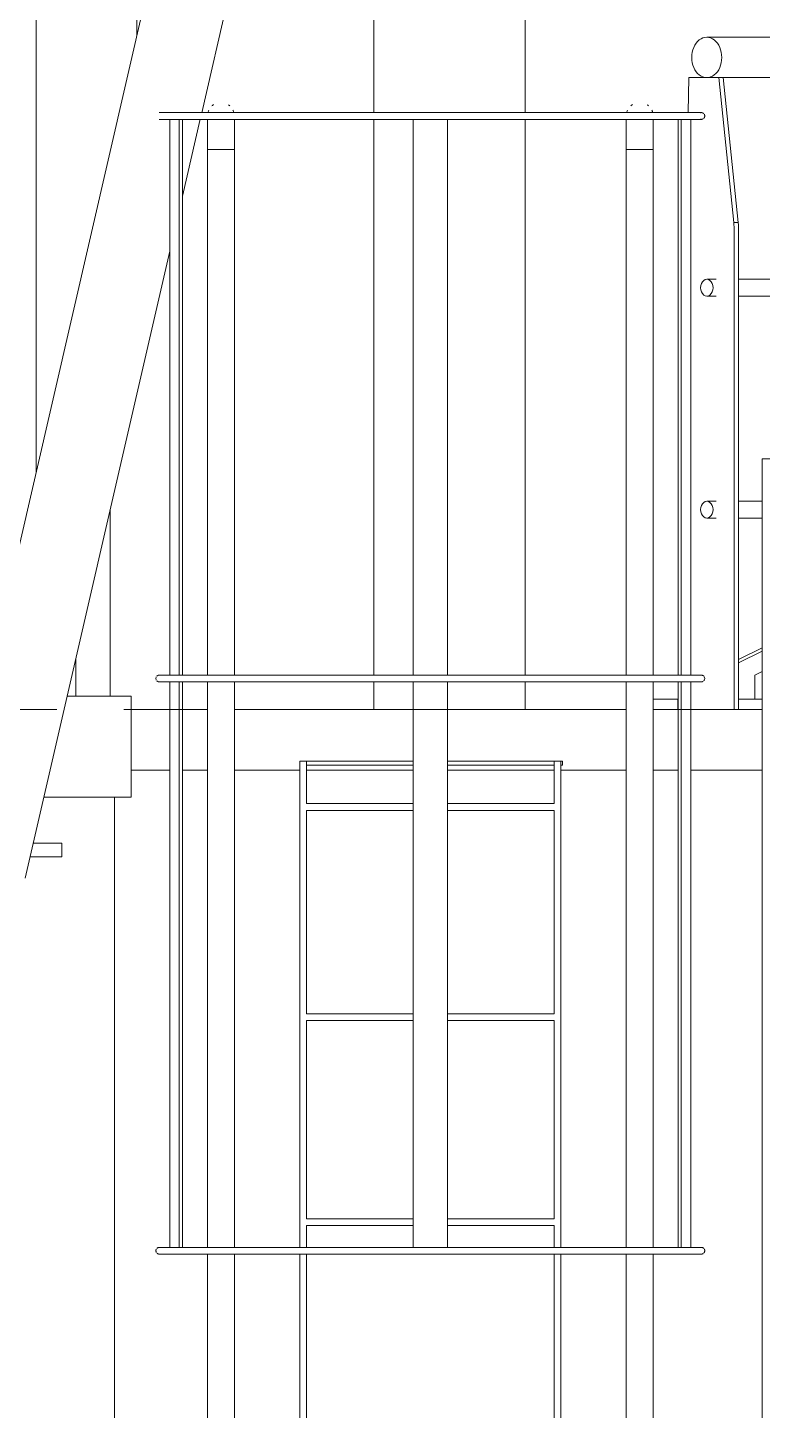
# Model space of a CAD drawing. Header units: metres. Extents: x -3 to 137, y -7 to 15.
# Drawn here: x 126.146 to 127.24, y 1.77 to 3.827 of the extents above; entities that cross this region are included whole.
import ezdxf

# ---------------------------------------------------------------- set-up
doc = ezdxf.new("R2010")
doc.units = ezdxf.units.M
doc.linetypes.add('Centre', pattern=[0.03175, 0.00635, -0.00475, 0.0159, -0.00475])
for name, color, linetype, lineweight in [('A-CLNG', 7, 'Continuous', 9), ('A-FLOR', 7, 'Continuous', 9), ('A-FLOR-HRAL', 7, 'Continuous', 9), ('A-FLOR-LEVL', 7, 'Continuous', 9), ('A-GENM', 7, 'Continuous', 9), ('A-WALL-PATT', 7, 'Continuous', 9), ('I-WALL', 7, 'Continuous', 9), ('M-EQPM', 7, 'Continuous', 9), ('P-PIPE', 7, 'Continuous', 9), ('S-COLS', 7, 'Continuous', 9)]:
    doc.layers.add(name, color=color, linetype=linetype, lineweight=lineweight)

# ---------------------------------------------------------------- blocks, each defined once
blk = doc.blocks.new('M_Corniza Generica - Blanco-2485529-Elevation 6 - a')
at = {"layer": 'A-GENM', "color": 8, "true_color": 0x808080}
for p, q in [((0.7103, 2.6028), (2.3386, 9.6554)), ((2.4615, 9.6552), (1.0867, 3.7001)), ((1.0845, 3.6905), (1.058, 3.576)), ((1.0392, 3.4945), (0.8239, 2.5618))]:
    blk.add_line(p, q, dxfattribs=at)
blk = doc.blocks.new('CHS-Circular Hollow Section-Column - 225 mm-2571516-Elevation 6 - a')
at = {"layer": 'S-COLS'}
for p, q in [((1.568, 3.7004), (1.568, 5.7103)), ((1.343, 4.8105), (1.343, 3.7004)), ((1.343, 3.6904), (1.343, 2.8637)), ((1.568, 2.8638), (1.568, 3.6904)), ((1.343, 2.8538), (1.343, 2.8125)), ((1.568, 2.8125), (1.568, 2.8538))]:
    blk.add_line(p, q, dxfattribs=at)
blk = doc.blocks.new('Generic Models 2 - Generic Models 1-2589999-Elevation 6 - a')
at = {"layer": 'A-GENM', "color": 8, "true_color": 0x808080}
for p, q in [((0.9817, 2.8125), (1.0392, 2.8125)), ((1.058, 2.8125), (1.0954, 2.8125)), ((1.1352, 2.8125), (1.4014, 2.8125)), ((1.4522, 2.8125), (1.7187, 2.8125)), ((1.7583, 2.8125), (1.7956, 2.8125)), ((1.8144, 2.8125), (1.9206, 2.8125)), ((1.0392, 2.7225), (0.9817, 2.7225)), ((1.0954, 2.7225), (1.058, 2.7225)), ((1.2329, 2.7225), (1.1352, 2.7225)), ((1.4014, 2.7225), (1.2426, 2.7225)), ((1.6111, 2.7225), (1.4522, 2.7225)), ((1.7187, 2.7225), (1.6208, 2.7225)), ((1.7956, 2.7225), (1.7582, 2.7225)), ((1.9206, 2.7225), (1.8144, 2.7225))]:
    blk.add_line(p, q, dxfattribs=at)
blk = doc.blocks.new('Railing - 50 x 12mm-V184-Elevation 6 - a')
at = {"layer": 'A-FLOR-HRAL'}
for p, q in [((2.4261, 3.7525), (2.4221, 3.4523)), ((2.4707, 3.7525), (2.4535, 3.7525)), ((2.4931, 3.5368), (2.4707, 3.7525)), ((2.4707, 3.7525), (2.4774, 3.7525)), ((2.4774, 3.7525), (2.4998, 3.5368)), ((2.4998, 3.5368), (2.4931, 3.5368)), ((2.4936, 3.264), (2.4936, 3.5246)), ((2.5003, 3.5246), (2.5003, 3.264)), ((2.4218, 3.4275), (2.4196, 3.264)), ((2.4186, 3.191), (2.4177, 3.1223)), ((2.4936, 2.8125), (2.4936, 3.191)), ((2.5003, 3.191), (2.5003, 2.8125)), ((2.4174, 3.0975), (2.4136, 2.8125))]:
    blk.add_line(p, q, dxfattribs=at)
for centre in [(2.4193, 3.5246), (2.426, 3.5246)]:
    blk.add_ellipse(centre, major_axis=(0, 0.1), ratio=0.743145, start_param=4.712389, end_param=4.834562, dxfattribs=at)
blk = doc.blocks.new('Railing - 50 x 12mm-V185-Elevation 6 - a')
at = {"layer": 'A-FLOR-HRAL'}
for p, q in [((1.8115, 3.7525), (1.8108, 3.7004)), ((1.8383, 3.7525), (1.8115, 3.7525)), ((1.8561, 3.7525), (1.8389, 3.7525)), ((1.8785, 3.5368), (1.8561, 3.7525)), ((1.8561, 3.7525), (1.8628, 3.7525)), ((1.8628, 3.7525), (1.8851, 3.5368)), ((1.8851, 3.5368), (1.8785, 3.5368)), ((1.879, 2.8125), (1.879, 3.5246)), ((1.8857, 3.5246), (1.8857, 2.8125))]:
    blk.add_line(p, q, dxfattribs=at)
for centre in [(1.8047, 3.5246), (1.8114, 3.5246)]:
    blk.add_ellipse(centre, major_axis=(0, 0.1), ratio=0.743145, start_param=4.712389, end_param=4.834562, dxfattribs=at)
blk = doc.blocks.new('Railing - 50 x 12mm-V186-Elevation 6 - a')
at = {"layer": 'A-FLOR-HRAL'}
for p, q in [((3.0869, 3.7525), (3.0829, 3.4525)), ((3.1315, 3.7525), (3.1143, 3.7525)), ((3.1538, 3.5368), (3.1315, 3.7525)), ((3.1315, 3.7525), (3.1382, 3.7525)), ((3.1382, 3.7525), (3.1605, 3.5368)), ((3.1605, 3.5368), (3.1538, 3.5368)), ((3.1544, 2.8125), (3.1544, 3.5246)), ((3.1611, 3.5246), (3.1611, 2.8125)), ((3.0826, 3.4275), (3.0785, 3.1225)), ((3.0781, 3.0975), (3.0743, 2.8125))]:
    blk.add_line(p, q, dxfattribs=at)
for centre in [(3.0801, 3.5246), (3.0868, 3.5246)]:
    blk.add_ellipse(centre, major_axis=(0, 0.1), ratio=0.743145, start_param=4.712389, end_param=4.834562, dxfattribs=at)
blk = doc.blocks.new('Railing - Railing-2595509-Elevation 6 - a')
at = {"layer": 'A-FLOR-HRAL'}
for p, q in [((3.1304, 3.8125), (1.8383, 3.8125)), ((1.8383, 3.7525), (3.1304, 3.7525)), ((1.8521, 3.4525), (1.8383, 3.4525)), ((2.4667, 3.4525), (1.8857, 3.4525)), ((3.1275, 3.4525), (2.5003, 3.4525)), ((1.8383, 3.4275), (1.8521, 3.4275)), ((1.8857, 3.4275), (2.4667, 3.4275)), ((2.5003, 3.4275), (3.1275, 3.4275)), ((1.8521, 3.1225), (1.8383, 3.1225)), ((1.9206, 3.1225), (1.8857, 3.1225)), ((2.1021, 3.1225), (1.9936, 3.1225)), ((2.4667, 3.1225), (2.1751, 3.1225)), ((3.1275, 3.1225), (2.5003, 3.1225)), ((1.8383, 3.0975), (1.8521, 3.0975)), ((1.8857, 3.0975), (1.9206, 3.0975)), ((1.9936, 3.0975), (2.1021, 3.0975)), ((2.1751, 3.0975), (2.4667, 3.0975)), ((2.5003, 3.0975), (3.1275, 3.0975))]:
    blk.add_line(p, q, dxfattribs=at)
for centre, major_axis, start_param, end_param in [((1.8383, 3.7825), (0, 0.03), 4.712389, 7.853982), ((3.1304, 3.7825), (0, 0.03), 4.712389, 6.283185), ((1.8383, 3.7825), (0, 0.03), 1.570796, 4.712389), ((3.1304, 3.7825), (0, 0.03), 3.141593, 4.712389), ((1.8383, 3.44), (0, 0.0125), 4.712389, 7.853982), ((1.8383, 3.44), (0, 0.0125), 1.570796, 4.712389), ((1.8383, 3.11), (0, 0.0125), 4.712389, 7.853982), ((1.8383, 3.11), (0, 0.0125), 1.570796, 4.712389)]:
    blk.add_ellipse(centre, major_axis=major_axis, ratio=0.743145, start_param=start_param, end_param=end_param, dxfattribs=at)
for name in ['Railing - 50 x 12mm-V185-Elevation 6 - a', 'Railing - 50 x 12mm-V184-Elevation 6 - a', 'Railing - 50 x 12mm-V186-Elevation 6 - a']:
    blk.add_blockref(name, (0, 0))
blk = doc.blocks.new('Railing - 2_-2595590-Elevation 6 - a')
at = {"layer": 'A-FLOR-HRAL'}
for p, q in [((0.9502, 2.8325), (0.9502, 3.1087)), ((0.8994, 2.8887), (0.8994, 2.8325))]:
    blk.add_line(p, q, dxfattribs=at)
blk = doc.blocks.new('Railing - Railing-2595551-Elevation 6 - a')
blk.add_blockref('Railing - 2_-2595590-Elevation 6 - a', (0, 0))
blk = doc.blocks.new('M_Escalera Marinera Exterior - M_Escalera Marinera Exterior-2699892-Elevation 6 - a')
at = {"layer": 'A-GENM', "color": 8, "true_color": 0x808080}
for p, q in [((1.0392, 2.8638), (1.0392, 3.6905)), ((1.0532, 2.8637), (1.0532, 3.6905)), ((1.058, 3.6906), (1.058, 2.8636)), ((1.0845, 3.6904), (1.0952, 3.6904)), ((1.0952, 3.7004), (1.0868, 3.7004)), ((1.0952, 3.6904), (1.0952, 3.6906)), ((1.4014, 3.6904), (1.4014, 2.8638)), ((1.4522, 3.6904), (1.4522, 2.8638)), ((1.8057, 3.7004), (1.7585, 3.7004)), ((1.7585, 3.7004), (1.7585, 3.7003)), ((1.7585, 3.6904), (1.7956, 3.6904)), ((1.7956, 2.8636), (1.7956, 3.6905)), ((1.8004, 3.6905), (1.8004, 2.8637)), ((1.8144, 3.6905), (1.8144, 2.8638)), ((1.8232, 3.6904), (1.8302, 3.6904)), ((1.8302, 3.7004), (1.827, 3.7004)), ((1.0952, 3.6454), (1.0952, 2.8636)), ((1.1352, 3.6454), (1.0952, 3.6454)), ((1.0952, 3.6454), (1.1152, 3.6454)), ((1.1152, 3.6454), (1.1352, 3.6454)), ((1.1352, 2.8634), (1.1352, 3.6454)), ((1.7185, 3.6454), (1.7185, 2.8637)), ((1.7585, 3.6454), (1.7185, 3.6454)), ((1.7185, 3.6454), (1.7385, 3.6454)), ((1.7385, 3.6454), (1.7585, 3.6454)), ((1.7585, 2.8635), (1.7585, 3.6454)), ((1.0267, 2.8638), (1.0235, 2.8638)), ((1.0952, 2.8638), (1.058, 2.8638)), ((1.7956, 2.8638), (1.7585, 2.8638)), ((1.7585, 2.8638), (1.7585, 2.8636)), ((1.8302, 2.8638), (1.827, 2.8638)), ((1.0235, 2.8538), (1.0267, 2.8538)), ((1.0392, 2.0127), (1.0392, 2.8538)), ((1.0532, 2.0127), (1.0532, 2.8539)), ((1.058, 2.854), (1.058, 2.0126)), ((1.058, 2.8538), (1.0952, 2.8538)), ((1.0952, 2.8541), (1.0952, 2.0126)), ((1.0952, 2.8538), (1.0952, 2.8539)), ((1.1352, 2.0124), (1.1352, 2.8538)), ((1.4014, 2.8538), (1.4014, 2.0127)), ((1.4522, 2.8538), (1.4522, 2.0127)), ((1.7185, 2.854), (1.7185, 2.0127)), ((1.7585, 2.0124), (1.7585, 2.8539)), ((1.7585, 2.8538), (1.7956, 2.8538)), ((1.7956, 2.0126), (1.7956, 2.8538)), ((1.8004, 2.8538), (1.8004, 2.0127)), ((1.8144, 2.8538), (1.8144, 2.0127)), ((1.8232, 2.8538), (1.8302, 2.8538)), ((1.2426, 2.7361), (1.2326, 2.7361)), ((1.2326, 2.7361), (1.2326, 2.0126)), ((1.2426, 2.6727), (1.2426, 2.7361)), ((1.2426, 2.7361), (1.4014, 2.7361)), ((1.4522, 2.7361), (1.6111, 2.7361)), ((1.6211, 2.7361), (1.6111, 2.7361)), ((1.6111, 2.7361), (1.6111, 2.6727)), ((1.6211, 2.0125), (1.6211, 2.7361)), ((1.6211, 2.7361), (1.6236, 2.7361)), ((1.6236, 2.7361), (1.6236, 2.7298)), ((1.4014, 2.7298), (1.2426, 2.7298)), ((1.6111, 2.7298), (1.4522, 2.7298)), ((1.6236, 2.7298), (1.6209, 2.7298)), ((1.4014, 2.6727), (1.2426, 2.6727)), ((1.2426, 2.3601), (1.2426, 2.6627)), ((1.2426, 2.6627), (1.4014, 2.6627)), ((1.6111, 2.6727), (1.4522, 2.6727)), ((1.4522, 2.6627), (1.6111, 2.6627)), ((1.6111, 2.6627), (1.6111, 2.3601)), ((1.4014, 2.3601), (1.2426, 2.3601)), ((1.2426, 2.0553), (1.2426, 2.3501)), ((1.2426, 2.3501), (1.4014, 2.3501)), ((1.6111, 2.3601), (1.4522, 2.3601)), ((1.4522, 2.3501), (1.6111, 2.3501)), ((1.6111, 2.3501), (1.6111, 2.0553)), ((1.4014, 2.0553), (1.2426, 2.0553)), ((1.2426, 2.0126), (1.2426, 2.0453)), ((1.2426, 2.0453), (1.4014, 2.0453)), ((1.6111, 2.0553), (1.4522, 2.0553)), ((1.4522, 2.0453), (1.6111, 2.0453)), ((1.6111, 2.0453), (1.6111, 2.0127)), ((1.0267, 2.0127), (1.0235, 2.0127)), ((1.0235, 2.0027), (1.0267, 2.0027)), ((1.0479, 2.0027), (1.0952, 2.0027)), ((1.0952, 2.0127), (1.058, 2.0127)), ((1.0952, 2.0031), (1.0952, 0.9118)), ((1.0952, 2.0027), (1.0952, 2.0029)), ((1.1352, 0.9118), (1.1352, 2.0028)), ((1.2326, 2.003), (1.2326, 0.6094)), ((1.2426, 1.7505), (1.2426, 2.0028)), ((1.6111, 2.0028), (1.6111, 1.7505)), ((1.6211, 0.6094), (1.6211, 2.003)), ((1.7185, 2.0029), (1.7185, 0.9118)), ((1.7956, 2.0127), (1.7585, 2.0127)), ((1.7585, 2.0127), (1.7585, 2.0126)), ((1.7585, 0.9118), (1.7585, 2.0029)), ((1.7585, 2.0027), (1.8145, 2.0027)), ((1.8232, 2.0027), (1.8302, 2.0027)), ((1.8302, 2.0127), (1.827, 2.0127))]:
    blk.add_line(p, q, dxfattribs=at)
at = {"layer": 'A-GENM', "color": 8, "true_color": 0x808080, "flags": 128}
for points in [[(1.0958, 3.7002), (1.096, 3.701), (1.0962, 3.7017), (1.0965, 3.7025), (1.0968, 3.7032), (1.0971, 3.704)], [(1.1019, 3.7103), (1.1025, 3.7109), (1.1031, 3.7114), (1.1037, 3.7118), (1.1044, 3.7123)], [(1.1265, 3.7119), (1.1272, 3.7115), (1.1278, 3.711), (1.1284, 3.7105)], [(1.1332, 3.7042), (1.1335, 3.7034), (1.1339, 3.7027), (1.1341, 3.7019), (1.1344, 3.7012), (1.1346, 3.7004)], [(1.719, 3.7002), (1.7192, 3.701), (1.7195, 3.7017), (1.7197, 3.7025), (1.72, 3.7032), (1.7204, 3.704)], [(1.7251, 3.7103), (1.7257, 3.7109), (1.7263, 3.7114), (1.727, 3.7118), (1.7277, 3.7123)], [(1.7498, 3.7119), (1.7504, 3.7115), (1.751, 3.711), (1.7516, 3.7105)], [(1.7565, 3.7042), (1.7568, 3.7034), (1.7571, 3.7027), (1.7574, 3.7019), (1.7576, 3.7012), (1.7578, 3.7004)], [(1.8302, 3.7004), (1.8299, 3.7004), (1.8289, 3.7004), (1.8273, 3.7004), (1.825, 3.7004), (1.8222, 3.7004), (1.8186, 3.7004), (1.8145, 3.7004), (1.8097, 3.7004), (1.8043, 3.7004), (1.7984, 3.7004), (1.7918, 3.7004), (1.7846, 3.7004), (1.7769, 3.7004), (1.7686, 3.7004), (1.7597, 3.7004), (1.7504, 3.7004), (1.7405, 3.7004), (1.7301, 3.7004), (1.7192, 3.7004), (1.7079, 3.7004), (1.6961, 3.7004), (1.6838, 3.7004), (1.6712, 3.7004), (1.6582, 3.7004), (1.6448, 3.7004), (1.631, 3.7004), (1.617, 3.7004), (1.6026, 3.7004), (1.5879, 3.7004), (1.573, 3.7004), (1.5578, 3.7004), (1.5425, 3.7004), (1.5269, 3.7004), (1.5112, 3.7004), (1.4954, 3.7004), (1.4794, 3.7004), (1.4634, 3.7004), (1.4473, 3.7004), (1.4312, 3.7004), (1.4151, 3.7004), (1.3989, 3.7004), (1.3829, 3.7004), (1.3669, 3.7004), (1.351, 3.7004), (1.3352, 3.7004), (1.3196, 3.7004), (1.3041, 3.7004), (1.2888, 3.7004), (1.2738, 3.7004), (1.259, 3.7004), (1.2444, 3.7004), (1.2302, 3.7004), (1.2163, 3.7004), (1.2027, 3.7004), (1.1895, 3.7004), (1.1766, 3.7004), (1.1642, 3.7004), (1.1521, 3.7004), (1.1405, 3.7004), (1.1294, 3.7004), (1.1187, 3.7004), (1.1086, 3.7004), (1.0989, 3.7004), (1.0898, 3.7004), (1.0812, 3.7004), (1.0732, 3.7004), (1.0657, 3.7004), (1.0588, 3.7004), (1.0525, 3.7004), (1.0468, 3.7004), (1.0417, 3.7004), (1.0372, 3.7004), (1.0333, 3.7004), (1.0301, 3.7004), (1.0275, 3.7004), (1.0256, 3.7004), (1.0242, 3.7004), (1.0236, 3.7004), (1.0235, 3.7004)], [(1.0235, 3.6904), (1.0238, 3.6904), (1.0248, 3.6904), (1.0264, 3.6904), (1.0286, 3.6904), (1.0315, 3.6904), (1.035, 3.6904), (1.0392, 3.6904), (1.0439, 3.6904), (1.0493, 3.6904), (1.0553, 3.6904), (1.0619, 3.6904), (1.0691, 3.6904), (1.0768, 3.6904), (1.0851, 3.6904), (1.0939, 3.6904), (1.1033, 3.6904), (1.1132, 3.6904), (1.1236, 3.6904), (1.1345, 3.6904), (1.1458, 3.6904), (1.1576, 3.6904), (1.1698, 3.6904), (1.1825, 3.6904), (1.1955, 3.6904), (1.2089, 3.6904), (1.2226, 3.6904), (1.2367, 3.6904), (1.2511, 3.6904), (1.2658, 3.6904), (1.2807, 3.6904), (1.2958, 3.6904), (1.3112, 3.6904), (1.3267, 3.6904), (1.3424, 3.6904), (1.3583, 3.6904), (1.3742, 3.6904), (1.3903, 3.6904), (1.4064, 3.6904), (1.4225, 3.6904), (1.4386, 3.6904), (1.4547, 3.6904), (1.4708, 3.6904), (1.4868, 3.6904), (1.5027, 3.6904), (1.5185, 3.6904), (1.5341, 3.6904), (1.5496, 3.6904), (1.5648, 3.6904), (1.5799, 3.6904), (1.5947, 3.6904), (1.6092, 3.6904), (1.6235, 3.6904), (1.6374, 3.6904), (1.651, 3.6904), (1.6642, 3.6904), (1.6771, 3.6904), (1.6895, 3.6904), (1.7015, 3.6904), (1.7131, 3.6904), (1.7243, 3.6904), (1.7349, 3.6904), (1.7451, 3.6904), (1.7548, 3.6904), (1.7639, 3.6904), (1.7725, 3.6904), (1.7805, 3.6904), (1.788, 3.6904), (1.7949, 3.6904), (1.8012, 3.6904), (1.8069, 3.6904), (1.812, 3.6904), (1.8165, 3.6904), (1.8203, 3.6904), (1.8236, 3.6904), (1.8262, 3.6904), (1.8281, 3.6904), (1.8294, 3.6904), (1.8301, 3.6904), (1.8302, 3.6904)], [(1.0952, 3.6907), (1.0952, 3.6898), (1.0952, 3.6888), (1.0952, 3.6878), (1.0952, 3.6867), (1.0952, 3.6855), (1.0952, 3.6843), (1.0952, 3.683), (1.0952, 3.6817), (1.0952, 3.6803), (1.0952, 3.6788), (1.0952, 3.6773), (1.0952, 3.6757), (1.0952, 3.6741), (1.0952, 3.6725), (1.0952, 3.6708), (1.0952, 3.669), (1.0952, 3.6672), (1.0952, 3.6654), (1.0952, 3.6636), (1.0952, 3.6617), (1.0952, 3.6598), (1.0952, 3.6579), (1.0952, 3.6559), (1.0952, 3.6539), (1.0952, 3.652), (1.0952, 3.65), (1.0952, 3.648), (1.0952, 3.646), (1.0952, 3.6454)], [(1.0952, 3.6827), (1.0952, 3.684), (1.0952, 3.6852), (1.0952, 3.6864), (1.0952, 3.6875), (1.0952, 3.6886), (1.0952, 3.6895), (1.0952, 3.6904)], [(1.0952, 3.6454), (1.0952, 3.6474), (1.0952, 3.6494), (1.0952, 3.6514), (1.0952, 3.6534), (1.0952, 3.6554), (1.0952, 3.6573), (1.0952, 3.6593), (1.0952, 3.6612), (1.0952, 3.6631), (1.0952, 3.6649), (1.0952, 3.6667), (1.0952, 3.6685), (1.0952, 3.6703), (1.0952, 3.672), (1.0952, 3.6737), (1.0952, 3.6753), (1.0952, 3.6769), (1.0952, 3.6784), (1.0952, 3.6799), (1.0952, 3.6813), (1.0952, 3.6827)], [(1.1352, 3.6907), (1.1352, 3.6898), (1.1352, 3.6888), (1.1352, 3.6878), (1.1352, 3.6867)], [(1.1352, 3.6454), (1.1352, 3.6474), (1.1352, 3.6494), (1.1352, 3.6514), (1.1352, 3.6534), (1.1352, 3.6554), (1.1352, 3.6573), (1.1352, 3.6593), (1.1352, 3.6612), (1.1352, 3.6631), (1.1352, 3.6649), (1.1352, 3.6667), (1.1352, 3.6685), (1.1352, 3.6703), (1.1352, 3.672), (1.1352, 3.6737), (1.1352, 3.6753), (1.1352, 3.6769), (1.1352, 3.6784), (1.1352, 3.6799), (1.1352, 3.6813), (1.1352, 3.6827), (1.1352, 3.684), (1.1352, 3.6852), (1.1352, 3.6864), (1.1352, 3.6875), (1.1352, 3.6886), (1.1352, 3.6895), (1.1352, 3.6904)], [(1.1352, 3.6855), (1.1352, 3.6843), (1.1352, 3.683), (1.1352, 3.6817), (1.1352, 3.6803), (1.1352, 3.6788), (1.1352, 3.6773), (1.1352, 3.6757), (1.1352, 3.6741), (1.1352, 3.6725), (1.1352, 3.6708), (1.1352, 3.669), (1.1352, 3.6672), (1.1352, 3.6654), (1.1352, 3.6636), (1.1352, 3.6617), (1.1352, 3.6598), (1.1352, 3.6579), (1.1352, 3.6559), (1.1352, 3.6539), (1.1352, 3.652), (1.1352, 3.65), (1.1352, 3.648), (1.1352, 3.646)], [(1.7185, 3.6907), (1.7185, 3.6898), (1.7185, 3.6888), (1.7185, 3.6878), (1.7185, 3.6867), (1.7185, 3.6855), (1.7185, 3.6843), (1.7185, 3.683), (1.7185, 3.6817), (1.7185, 3.6803), (1.7185, 3.6788), (1.7185, 3.6773), (1.7185, 3.6757), (1.7185, 3.6741), (1.7185, 3.6725), (1.7185, 3.6708), (1.7185, 3.669), (1.7185, 3.6672), (1.7185, 3.6654), (1.7185, 3.6636), (1.7185, 3.6617), (1.7185, 3.6598), (1.7185, 3.6579), (1.7185, 3.6559), (1.7185, 3.6539), (1.7185, 3.652), (1.7185, 3.65), (1.7185, 3.648), (1.7185, 3.646), (1.7185, 3.6454)], [(1.7185, 3.6827), (1.7185, 3.684), (1.7185, 3.6852), (1.7185, 3.6864), (1.7185, 3.6875), (1.7185, 3.6886), (1.7185, 3.6895), (1.7185, 3.6904)], [(1.7185, 3.6454), (1.7185, 3.6474), (1.7185, 3.6494), (1.7185, 3.6514), (1.7185, 3.6534), (1.7185, 3.6554), (1.7185, 3.6573), (1.7185, 3.6593), (1.7185, 3.6612), (1.7185, 3.6631), (1.7185, 3.6649), (1.7185, 3.6667), (1.7185, 3.6685), (1.7185, 3.6703), (1.7185, 3.672), (1.7185, 3.6737), (1.7185, 3.6753), (1.7185, 3.6769), (1.7185, 3.6784), (1.7185, 3.6799), (1.7185, 3.6813), (1.7185, 3.6827)], [(1.7585, 3.6907), (1.7585, 3.6898), (1.7585, 3.6888), (1.7585, 3.6878), (1.7585, 3.6867)], [(1.7585, 3.6454), (1.7585, 3.6474), (1.7585, 3.6494), (1.7585, 3.6514), (1.7585, 3.6534), (1.7585, 3.6554), (1.7585, 3.6573), (1.7585, 3.6593), (1.7585, 3.6612), (1.7585, 3.6631), (1.7585, 3.6649), (1.7585, 3.6667), (1.7585, 3.6685), (1.7585, 3.6703), (1.7585, 3.672), (1.7585, 3.6737), (1.7585, 3.6753), (1.7585, 3.6769), (1.7585, 3.6784), (1.7585, 3.6799), (1.7585, 3.6813), (1.7585, 3.6827), (1.7585, 3.684), (1.7585, 3.6852), (1.7585, 3.6864), (1.7585, 3.6875), (1.7585, 3.6886), (1.7585, 3.6895), (1.7585, 3.6904)], [(1.7585, 3.6855), (1.7585, 3.6843), (1.7585, 3.683), (1.7585, 3.6817), (1.7585, 3.6803), (1.7585, 3.6788), (1.7585, 3.6773), (1.7585, 3.6757), (1.7585, 3.6741), (1.7585, 3.6725), (1.7585, 3.6708), (1.7585, 3.669), (1.7585, 3.6672), (1.7585, 3.6654), (1.7585, 3.6636), (1.7585, 3.6617), (1.7585, 3.6598), (1.7585, 3.6579), (1.7585, 3.6559), (1.7585, 3.6539), (1.7585, 3.652), (1.7585, 3.65), (1.7585, 3.648), (1.7585, 3.646)], [(1.8302, 2.8638), (1.8299, 2.8638), (1.8289, 2.8638), (1.8273, 2.8638), (1.825, 2.8638), (1.8222, 2.8638), (1.8186, 2.8638), (1.8145, 2.8638), (1.8097, 2.8638), (1.8043, 2.8638), (1.7984, 2.8638), (1.7918, 2.8638), (1.7846, 2.8638), (1.7769, 2.8638), (1.7686, 2.8638), (1.7597, 2.8638), (1.7504, 2.8638), (1.7405, 2.8638), (1.7301, 2.8638), (1.7192, 2.8638), (1.7079, 2.8638), (1.6961, 2.8638), (1.6838, 2.8638), (1.6712, 2.8638), (1.6582, 2.8638), (1.6448, 2.8638), (1.631, 2.8638), (1.617, 2.8638), (1.6026, 2.8638), (1.5879, 2.8638), (1.573, 2.8638), (1.5578, 2.8638), (1.5425, 2.8638), (1.5269, 2.8638), (1.5112, 2.8638), (1.4954, 2.8638), (1.4794, 2.8638), (1.4634, 2.8638), (1.4473, 2.8638), (1.4312, 2.8638), (1.4151, 2.8638), (1.3989, 2.8638), (1.3829, 2.8638), (1.3669, 2.8638), (1.351, 2.8638), (1.3352, 2.8638), (1.3196, 2.8638), (1.3041, 2.8638), (1.2888, 2.8638), (1.2738, 2.8638), (1.259, 2.8638), (1.2444, 2.8638), (1.2302, 2.8638), (1.2163, 2.8638), (1.2027, 2.8638), (1.1895, 2.8638), (1.1766, 2.8638), (1.1642, 2.8638), (1.1521, 2.8638), (1.1405, 2.8638), (1.1294, 2.8638), (1.1187, 2.8638), (1.1086, 2.8638), (1.0989, 2.8638), (1.0898, 2.8638), (1.0812, 2.8638), (1.0732, 2.8638), (1.0657, 2.8638), (1.0588, 2.8638), (1.0525, 2.8638), (1.0468, 2.8638), (1.0417, 2.8638), (1.0372, 2.8638), (1.0333, 2.8638), (1.0301, 2.8638), (1.0275, 2.8638), (1.0256, 2.8638), (1.0242, 2.8638), (1.0236, 2.8638), (1.0235, 2.8638)], [(1.0235, 2.8538), (1.0238, 2.8538), (1.0248, 2.8538), (1.0264, 2.8538), (1.0286, 2.8538), (1.0315, 2.8538), (1.035, 2.8538), (1.0392, 2.8538), (1.0439, 2.8538), (1.0493, 2.8538), (1.0553, 2.8538), (1.0619, 2.8538), (1.0691, 2.8538), (1.0768, 2.8538), (1.0851, 2.8538), (1.0939, 2.8538), (1.1033, 2.8538), (1.1132, 2.8538), (1.1236, 2.8538), (1.1345, 2.8538), (1.1458, 2.8538), (1.1576, 2.8538), (1.1698, 2.8538), (1.1825, 2.8538), (1.1955, 2.8538), (1.2089, 2.8538), (1.2226, 2.8538), (1.2367, 2.8538), (1.2511, 2.8538), (1.2658, 2.8538), (1.2807, 2.8538), (1.2958, 2.8538), (1.3112, 2.8538), (1.3267, 2.8538), (1.3424, 2.8538), (1.3583, 2.8538), (1.3742, 2.8538), (1.3903, 2.8538), (1.4064, 2.8538), (1.4225, 2.8538), (1.4386, 2.8538), (1.4547, 2.8538), (1.4708, 2.8538), (1.4868, 2.8538), (1.5027, 2.8538), (1.5185, 2.8538), (1.5341, 2.8538), (1.5496, 2.8538), (1.5648, 2.8538), (1.5799, 2.8538), (1.5947, 2.8538), (1.6092, 2.8538), (1.6235, 2.8538), (1.6374, 2.8538), (1.651, 2.8538), (1.6642, 2.8538), (1.6771, 2.8538), (1.6895, 2.8538), (1.7015, 2.8538), (1.7131, 2.8538), (1.7243, 2.8538), (1.7349, 2.8538), (1.7451, 2.8538), (1.7548, 2.8538), (1.7639, 2.8538), (1.7725, 2.8538), (1.7805, 2.8538), (1.788, 2.8538), (1.7949, 2.8538), (1.8012, 2.8538), (1.8069, 2.8538), (1.812, 2.8538), (1.8165, 2.8538), (1.8203, 2.8538), (1.8236, 2.8538), (1.8262, 2.8538), (1.8281, 2.8538), (1.8294, 2.8538), (1.8301, 2.8538), (1.8302, 2.8538)], [(1.8302, 2.0127), (1.8299, 2.0127), (1.8289, 2.0127), (1.8273, 2.0127), (1.825, 2.0127), (1.8222, 2.0127), (1.8186, 2.0127), (1.8145, 2.0127), (1.8097, 2.0127), (1.8043, 2.0127), (1.7984, 2.0127), (1.7918, 2.0127), (1.7846, 2.0127), (1.7769, 2.0127), (1.7686, 2.0127), (1.7597, 2.0127), (1.7504, 2.0127), (1.7405, 2.0127), (1.7301, 2.0127), (1.7192, 2.0127), (1.7079, 2.0127), (1.6961, 2.0127), (1.6838, 2.0127), (1.6712, 2.0127), (1.6582, 2.0127), (1.6448, 2.0127), (1.631, 2.0127), (1.617, 2.0127), (1.6026, 2.0127), (1.5879, 2.0127), (1.573, 2.0127), (1.5578, 2.0127), (1.5425, 2.0127), (1.5269, 2.0127), (1.5112, 2.0127), (1.4954, 2.0127), (1.4794, 2.0127), (1.4634, 2.0127), (1.4473, 2.0127), (1.4312, 2.0127), (1.4151, 2.0127), (1.3989, 2.0127), (1.3829, 2.0127), (1.3669, 2.0127), (1.351, 2.0127), (1.3352, 2.0127), (1.3196, 2.0127), (1.3041, 2.0127), (1.2888, 2.0127), (1.2738, 2.0127), (1.259, 2.0127), (1.2444, 2.0127), (1.2302, 2.0127), (1.2163, 2.0127), (1.2027, 2.0127), (1.1895, 2.0127), (1.1766, 2.0127), (1.1642, 2.0127), (1.1521, 2.0127), (1.1405, 2.0127), (1.1294, 2.0127), (1.1187, 2.0127), (1.1086, 2.0127), (1.0989, 2.0127), (1.0898, 2.0127), (1.0812, 2.0127), (1.0732, 2.0127), (1.0657, 2.0127), (1.0588, 2.0127), (1.0525, 2.0127), (1.0468, 2.0127), (1.0417, 2.0127), (1.0372, 2.0127), (1.0333, 2.0127), (1.0301, 2.0127), (1.0275, 2.0127), (1.0256, 2.0127), (1.0242, 2.0127), (1.0236, 2.0127), (1.0235, 2.0127)], [(1.0235, 2.0027), (1.0238, 2.0027), (1.0248, 2.0027), (1.0264, 2.0027), (1.0286, 2.0027), (1.0315, 2.0027), (1.035, 2.0027), (1.0392, 2.0027), (1.0439, 2.0027), (1.0493, 2.0027), (1.0553, 2.0027), (1.0619, 2.0027), (1.0691, 2.0027), (1.0768, 2.0027), (1.0851, 2.0027), (1.0939, 2.0027), (1.1033, 2.0027), (1.1132, 2.0027), (1.1236, 2.0027), (1.1345, 2.0027), (1.1458, 2.0027), (1.1576, 2.0027), (1.1698, 2.0027), (1.1825, 2.0027), (1.1955, 2.0027), (1.2089, 2.0027), (1.2226, 2.0027), (1.2367, 2.0027), (1.2511, 2.0027), (1.2658, 2.0027), (1.2807, 2.0027), (1.2958, 2.0027), (1.3112, 2.0027), (1.3267, 2.0027), (1.3424, 2.0027), (1.3583, 2.0027), (1.3742, 2.0027), (1.3903, 2.0027), (1.4064, 2.0027), (1.4225, 2.0027), (1.4386, 2.0027), (1.4547, 2.0027), (1.4708, 2.0027), (1.4868, 2.0027), (1.5027, 2.0027), (1.5185, 2.0027), (1.5341, 2.0027), (1.5496, 2.0027), (1.5648, 2.0027), (1.5799, 2.0027), (1.5947, 2.0027), (1.6092, 2.0027), (1.6235, 2.0027), (1.6374, 2.0027), (1.651, 2.0027), (1.6642, 2.0027), (1.6771, 2.0027), (1.6895, 2.0027), (1.7015, 2.0027), (1.7131, 2.0027), (1.7243, 2.0027), (1.7349, 2.0027), (1.7451, 2.0027), (1.7548, 2.0027), (1.7639, 2.0027), (1.7725, 2.0027), (1.7805, 2.0027), (1.788, 2.0027), (1.7949, 2.0027), (1.8012, 2.0027), (1.8069, 2.0027), (1.812, 2.0027), (1.8165, 2.0027), (1.8203, 2.0027), (1.8236, 2.0027), (1.8262, 2.0027), (1.8281, 2.0027), (1.8294, 2.0027), (1.8301, 2.0027), (1.8302, 2.0027)]]:
    blk.add_lwpolyline(points, dxfattribs=at)
at = {"layer": 'A-GENM', "color": 8, "true_color": 0x808080}
for points, knots in [([(1.8337, 3.699), (1.8336, 3.6991), (1.8333, 3.6994), (1.8328, 3.6997), (1.8324, 3.6999), (1.8321, 3.7001), (1.8318, 3.7002), (1.8315, 3.7003), (1.8312, 3.7003), (1.8309, 3.7004), (1.8305, 3.7004), (1.8302, 3.7004), (1.8299, 3.7004), (1.8295, 3.7004), (1.8292, 3.7003), (1.829, 3.7003), (1.8289, 3.7003)], [0.25, 0.25, 0.25, 0.25, 0.2916667, 0.3333333, 0.3541667, 0.375, 0.3958333, 0.4166667, 0.4375, 0.4583333, 0.4791667, 0.5, 0.5208333, 0.5416667, 0.5625, 0.5833333, 0.5833333, 0.5833333, 0.5833333]), ([(1.8337, 3.6919), (1.8338, 3.692), (1.834, 3.6921), (1.8342, 3.6925), (1.8345, 3.6929), (1.8348, 3.6935), (1.8351, 3.6944), (1.8352, 3.695), (1.8352, 3.6954)], [0.75, 0.75, 0.75, 0.75, 0.7708333, 0.7916667, 0.8333333, 0.875, 0.9166667, 1, 1, 1, 1]), ([(1.8352, 3.6954), (1.8352, 3.6959), (1.8351, 3.6965), (1.8348, 3.6974), (1.8346, 3.6978), (1.8345, 3.6979)], [0, 0, 0, 0, 0.0833333, 0.125, 0.1666667, 0.1666667, 0.1666667, 0.1666667]), ([(1.0191, 2.8613), (1.019, 2.8611), (1.0188, 2.8607), (1.0186, 2.8599), (1.0185, 2.8592), (1.0185, 2.8588)], [-0.1666667, -0.1666667, -0.1666667, -0.1666667, -0.125, -0.0833333, 0, 0, 0, 0]), ([(1.0185, 2.8588), (1.0185, 2.8583), (1.0186, 2.8577), (1.0188, 2.8569), (1.019, 2.8565), (1.0191, 2.8563)], [-1, -1, -1, -1, -0.9166667, -0.875, -0.8333333, -0.8333333, -0.8333333, -0.8333333]), ([(1.0248, 2.8636), (1.0247, 2.8636), (1.0245, 2.8637), (1.0241, 2.8637), (1.0238, 2.8638), (1.0235, 2.8638), (1.0231, 2.8638), (1.0228, 2.8637), (1.0225, 2.8637), (1.0222, 2.8636), (1.0219, 2.8635), (1.0216, 2.8634), (1.0213, 2.8633), (1.021, 2.8631), (1.0207, 2.8629), (1.0203, 2.8627), (1.0201, 2.8625), (1.0199, 2.8623)], [-0.5833333, -0.5833333, -0.5833333, -0.5833333, -0.5625, -0.5416667, -0.5208333, -0.5, -0.4791667, -0.4583333, -0.4375, -0.4166667, -0.3958333, -0.375, -0.3541667, -0.3333333, -0.3125, -0.2916667, -0.25, -0.25, -0.25, -0.25]), ([(1.8337, 2.8623), (1.8336, 2.8625), (1.8333, 2.8628), (1.8328, 2.8631), (1.8324, 2.8633), (1.8321, 2.8634), (1.8318, 2.8635), (1.8315, 2.8636), (1.8312, 2.8637), (1.8309, 2.8637), (1.8305, 2.8638), (1.8302, 2.8638), (1.8299, 2.8638), (1.8295, 2.8637), (1.8292, 2.8637), (1.829, 2.8636), (1.8289, 2.8636)], [0.25, 0.25, 0.25, 0.25, 0.2916667, 0.3333333, 0.3541667, 0.375, 0.3958333, 0.4166667, 0.4375, 0.4583333, 0.4791667, 0.5, 0.5208333, 0.5416667, 0.5625, 0.5833333, 0.5833333, 0.5833333, 0.5833333]), ([(1.8337, 2.8552), (1.8338, 2.8553), (1.834, 2.8555), (1.8342, 2.8558), (1.8345, 2.8563), (1.8348, 2.8569), (1.8351, 2.8577), (1.8352, 2.8583), (1.8352, 2.8588)], [0.75, 0.75, 0.75, 0.75, 0.7708333, 0.7916667, 0.8333333, 0.875, 0.9166667, 1, 1, 1, 1]), ([(1.8352, 2.8588), (1.8352, 2.8592), (1.8351, 2.8599), (1.8348, 2.8607), (1.8346, 2.8611), (1.8345, 2.8613)], [0, 0, 0, 0, 0.0833333, 0.125, 0.1666667, 0.1666667, 0.1666667, 0.1666667]), ([(1.0199, 2.8552), (1.0201, 2.8551), (1.0203, 2.8549), (1.0207, 2.8546), (1.021, 2.8544), (1.0213, 2.8543), (1.0216, 2.8542), (1.0219, 2.854), (1.0222, 2.8539), (1.0225, 2.8539), (1.0228, 2.8538), (1.0231, 2.8538), (1.0235, 2.8538), (1.0238, 2.8538), (1.0241, 2.8538), (1.0245, 2.8539), (1.0247, 2.8539), (1.0248, 2.8539)], [-0.75, -0.75, -0.75, -0.75, -0.7083333, -0.6875, -0.6666667, -0.6458333, -0.625, -0.6041667, -0.5833333, -0.5625, -0.5416667, -0.5208333, -0.5, -0.4791667, -0.4583333, -0.4375, -0.4166667, -0.4166667, -0.4166667, -0.4166667]), ([(1.0191, 2.0102), (1.019, 2.0101), (1.0188, 2.0097), (1.0186, 2.0088), (1.0185, 2.0082), (1.0185, 2.0077)], [-0.1666667, -0.1666667, -0.1666667, -0.1666667, -0.125, -0.0833333, 0, 0, 0, 0]), ([(1.0185, 2.0077), (1.0185, 2.0073), (1.0186, 2.0067), (1.0188, 2.0058), (1.019, 2.0054), (1.0191, 2.0052)], [-1, -1, -1, -1, -0.9166667, -0.875, -0.8333333, -0.8333333, -0.8333333, -0.8333333]), ([(1.0248, 2.0126), (1.0247, 2.0126), (1.0245, 2.0127), (1.0241, 2.0127), (1.0238, 2.0127), (1.0235, 2.0128), (1.0231, 2.0127), (1.0228, 2.0127), (1.0225, 2.0127), (1.0222, 2.0126), (1.0219, 2.0125), (1.0216, 2.0124), (1.0213, 2.0122), (1.021, 2.0121), (1.0207, 2.0119), (1.0203, 2.0117), (1.0201, 2.0114), (1.0199, 2.0113)], [-0.5833333, -0.5833333, -0.5833333, -0.5833333, -0.5625, -0.5416667, -0.5208333, -0.5, -0.4791667, -0.4583333, -0.4375, -0.4166667, -0.3958333, -0.375, -0.3541667, -0.3333333, -0.3125, -0.2916667, -0.25, -0.25, -0.25, -0.25]), ([(1.0199, 2.0042), (1.0201, 2.0041), (1.0203, 2.0038), (1.0207, 2.0036), (1.021, 2.0034), (1.0213, 2.0033), (1.0216, 2.0031), (1.0219, 2.003), (1.0222, 2.0029), (1.0225, 2.0028), (1.0228, 2.0028), (1.0231, 2.0028), (1.0235, 2.0027), (1.0238, 2.0028), (1.0241, 2.0028), (1.0245, 2.0028), (1.0247, 2.0029), (1.0248, 2.0029)], [-0.75, -0.75, -0.75, -0.75, -0.7083333, -0.6875, -0.6666667, -0.6458333, -0.625, -0.6041667, -0.5833333, -0.5625, -0.5416667, -0.5208333, -0.5, -0.4791667, -0.4583333, -0.4375, -0.4166667, -0.4166667, -0.4166667, -0.4166667]), ([(1.8337, 2.0113), (1.8336, 2.0114), (1.8333, 2.0117), (1.8328, 2.012), (1.8324, 2.0122), (1.8321, 2.0124), (1.8318, 2.0125), (1.8315, 2.0126), (1.8312, 2.0127), (1.8309, 2.0127), (1.8305, 2.0127), (1.8302, 2.0128), (1.8299, 2.0127), (1.8295, 2.0127), (1.8292, 2.0127), (1.829, 2.0126), (1.8289, 2.0126)], [0.25, 0.25, 0.25, 0.25, 0.2916667, 0.3333333, 0.3541667, 0.375, 0.3958333, 0.4166667, 0.4375, 0.4583333, 0.4791667, 0.5, 0.5208333, 0.5416667, 0.5625, 0.5833333, 0.5833333, 0.5833333, 0.5833333]), ([(1.8337, 2.0042), (1.8338, 2.0043), (1.834, 2.0044), (1.8342, 2.0048), (1.8345, 2.0052), (1.8348, 2.0058), (1.8351, 2.0067), (1.8352, 2.0073), (1.8352, 2.0077)], [0.75, 0.75, 0.75, 0.75, 0.7708333, 0.7916667, 0.8333333, 0.875, 0.9166667, 1, 1, 1, 1]), ([(1.8352, 2.0077), (1.8352, 2.0082), (1.8351, 2.0088), (1.8348, 2.0097), (1.8346, 2.0101), (1.8345, 2.0102)], [0, 0, 0, 0, 0.0833333, 0.125, 0.1666667, 0.1666667, 0.1666667, 0.1666667])]:
    blk.add_open_spline(points, degree=3, knots=knots, dxfattribs=at)
for points in [[(1.8289, 3.6906), (1.829, 3.6906), (1.8292, 3.6905), (1.8295, 3.6905), (1.8299, 3.6904), (1.8302, 3.6904), (1.8305, 3.6904), (1.8309, 3.6905), (1.8312, 3.6905), (1.8315, 3.6906), (1.8318, 3.6907), (1.8321, 3.6908), (1.8324, 3.691), (1.8326, 3.6911), (1.8327, 3.6911)], [(1.8289, 2.8539), (1.829, 2.8539), (1.8292, 2.8539), (1.8295, 2.8538), (1.8299, 2.8538), (1.8302, 2.8538), (1.8305, 2.8538), (1.8309, 2.8538), (1.8312, 2.8539), (1.8315, 2.8539), (1.8318, 2.854), (1.8321, 2.8542), (1.8324, 2.8543), (1.8326, 2.8544), (1.8327, 2.8544)], [(1.8289, 2.0029), (1.829, 2.0029), (1.8292, 2.0028), (1.8295, 2.0028), (1.8299, 2.0028), (1.8302, 2.0027), (1.8305, 2.0028), (1.8309, 2.0028), (1.8312, 2.0028), (1.8315, 2.0029), (1.8318, 2.003), (1.8321, 2.0031), (1.8324, 2.0033), (1.8326, 2.0034), (1.8327, 2.0034)]]:
    blk.add_open_spline(points, degree=3, dxfattribs=at)
blk = doc.blocks.new('Ventilacion01 - Standard-3041101-Elevation 6 - a')
at = {"layer": 'M-EQPM'}
for p, q in [((2.0558, 3.6347), (2.0092, 3.6347)), ((2.0058, 2.9422), (1.9936, 2.9361)), ((1.8857, 2.887), (1.9206, 2.9045)), ((1.9206, 2.8995), (1.8857, 2.882)), ((1.7584, 2.8282), (1.7951, 2.8282))]:
    blk.add_line(p, q, dxfattribs=at)
blk = doc.blocks.new('Ventilacion01 - Standard-V224-Elevation 6 - a')
at = {"layer": 'M-EQPM'}
for p, q in [((2.0558, 3.6347), (2.0558, 3.4524)), ((2.1077, 3.6347), (2.0558, 3.6347)), ((2.1077, 3.4524), (2.1077, 3.6347)), ((2.1851, 3.6347), (2.1077, 3.6347)), ((2.1851, 3.4524), (2.1851, 3.6347)), ((2.2649, 3.6347), (2.1851, 3.6347)), ((2.2649, 3.4524), (2.2649, 3.6347)), ((2.4246, 3.6347), (2.2649, 3.6347)), ((2.5628, 3.6347), (2.4896, 3.6347)), ((2.5628, 3.4696), (2.5628, 3.6347)), ((2.4242, 3.6058), (2.4138, 3.6058)), ((2.5213, 3.4994), (2.5003, 3.4994)), ((2.0558, 3.4275), (2.0558, 3.264)), ((2.1077, 3.264), (2.1077, 3.4275)), ((2.1851, 3.2778), (2.1851, 3.4275)), ((2.2649, 3.264), (2.2649, 3.4275)), ((2.5628, 3.264), (2.5628, 3.3821)), ((2.5003, 3.3522), (2.5213, 3.3522)), ((2.2341, 3.2778), (2.1509, 3.2778)), ((2.6004, 3.2705), (2.5628, 3.2705)), ((2.0558, 3.191), (2.0558, 3.1224)), ((2.1851, 3.1224), (2.1851, 3.191)), ((2.2649, 3.1224), (2.2649, 3.1885)), ((2.5628, 3.1225), (2.5628, 3.191)), ((2.5628, 3.1845), (2.6004, 3.1845)), ((2.0558, 3.0975), (2.0558, 2.9432)), ((2.1851, 2.9035), (2.1851, 3.0975)), ((2.2649, 2.8282), (2.2649, 3.0975)), ((2.5628, 3.0782), (2.5628, 3.0977)), ((2.5628, 2.8282), (2.5628, 2.9907)), ((2.0558, 2.9432), (1.9936, 2.9092)), ((2.5003, 2.9608), (2.5213, 2.9608)), ((2.5628, 2.9418), (2.6991, 2.8605)), ((2.6882, 2.8605), (2.5628, 2.9353)), ((2.1751, 2.9095), (2.2573, 2.8605)), ((2.2464, 2.8605), (2.1751, 2.903)), ((1.9206, 2.8694), (1.91, 2.8636)), ((1.91, 2.8636), (1.91, 2.8282)), ((2.2464, 2.8282), (2.2464, 2.8605)), ((2.2573, 2.8605), (2.2464, 2.8605)), ((2.2573, 2.8605), (2.2573, 2.8125)), ((2.6882, 2.8125), (2.6882, 2.8605)), ((2.6991, 2.8605), (2.6882, 2.8605)), ((2.6991, 2.8605), (2.6991, 2.8282)), ((1.7951, 2.8282), (1.7951, 2.8125)), ((1.8857, 2.8282), (1.9206, 2.8282)), ((1.9936, 2.8282), (2.1021, 2.8282)), ((2.2464, 2.8282), (2.1751, 2.8282)), ((2.2649, 2.8282), (2.2573, 2.8282)), ((2.4138, 2.8282), (2.2649, 2.8282)), ((2.3518, 2.8282), (2.3518, 2.8125)), ((2.5628, 2.8282), (2.5003, 2.8282)), ((2.8141, 2.8282), (2.6991, 2.8282)), ((2.8141, 2.8125), (2.8141, 2.8282))]:
    blk.add_line(p, q, dxfattribs=at)
for centre, major_axis, start_param, end_param in [((2.4138, 3.4258), (0, 0.18), 0, 1.421657), ((2.4138, 3.4258), (0, 0.18), 0, 1.421657), ((2.434, 3.4258), (0, 0.18), 0.076711, 1.421694), ((2.434, 3.4258), (0, 0.18), 5.016033, 5.792678), ((2.5213, 3.4258), (0, 0.0736), 5.08439, 6.675884), ((2.5303, 3.4258), (0, 0.0606), 5.169764, 7.059497), ((2.4138, 3.4258), (0, 0.18), 1.561316, 2.703683), ((2.4138, 3.4258), (0, 0.18), 1.561316, 1.570796), ((2.4138, 3.4258), (0, 0.18), 1.570796, 2.703683), ((2.434, 3.4258), (0, 0.18), 1.561316, 1.570796), ((2.434, 3.4258), (0, 0.18), 1.570796, 2.703683), ((2.5303, 3.4258), (0, 0.0606), 2.365281, 4.712389), ((2.5213, 3.4258), (0, 0.0736), 2.748894, 4.712389), ((2.5303, 3.4258), (0, 0.0606), 4.712389, 4.744335), ((2.5213, 3.4258), (0, 0.0736), 4.712389, 4.738467), ((2.434, 3.4258), (0, 0.18), 3.679649, 4.408745), ((2.1509, 3.2348), (0, 0.043), 0, 0.790329), ((2.2341, 3.2348), (0, 0.043), 5.492856, 7.073515), ((2.6004, 3.2275), (0, 0.043), 5.759587, 6.806784), ((2.4138, 3.0344), (0, 0.18), 0.513337, 1.059744), ((2.4138, 3.0344), (0, 0.18), 0.513337, 1.059744), ((2.434, 3.0344), (0, 0.18), 0.513337, 1.059784), ((2.434, 3.0344), (0, 0.18), 5.224359, 5.745129), ((2.4138, 3.0344), (0, 0.18), 1.209588, 3.141593), ((2.4138, 3.0344), (0, 0.18), 1.209588, 1.570796), ((2.434, 3.0344), (0, 0.18), 1.209588, 1.570796), ((2.5303, 3.0344), (0, 0.0606), 4.712389, 7.059497), ((2.5213, 3.0344), (0, 0.0736), 4.712389, 5.773632), ((2.434, 3.0344), (0, 0.18), 5.016033, 5.074744), ((2.4138, 3.0344), (0, 0.18), 1.570796, 3.141593), ((2.434, 3.0344), (0, 0.18), 1.570796, 2.987098), ((2.5303, 3.0344), (0, 0.0606), 2.365281, 4.712389), ((2.5213, 3.0344), (0, 0.0736), 2.748894, 4.712389), ((2.434, 3.0344), (0, 0.18), 3.679649, 4.408745)]:
    blk.add_ellipse(centre, major_axis=major_axis, ratio=0.720406, start_param=start_param, end_param=end_param, dxfattribs=at)

msp = doc.modelspace()

# ---------------------------------------------------------------- hatches: boundary and pattern name
at = {"layer": 'A-WALL-PATT', "true_color": 0x383a4e}
h = msp.add_hatch(dxfattribs=at)
h.set_pattern_fill('FP_5', color=159, style=0, pattern_type=2)
h.set_pattern_definition([(90, (123.7585, 0), (-0.15, 9e-18), [])])
h.paths.add_polyline_path([(126.1367, 3.07), (127.6571, 9.6554), (126.1367, 9.5143), (126.1367, 8.6125), (126.1992, 8.6125), (126.1992, 8.4581), (126.2492, 8.4581), (126.2492, 5.9451), (126.1367, 5.9451), (126.1367, 3.2509)])
h.paths.add_polyline_path([(127.775, 9.6564), (127.7773, 9.6666), (127.7442, 9.6635)])

# ---------------------------------------------------------------- linework, layer by layer
at = {"layer": 'A-CLNG', "color": 8, "lineweight": 18, "true_color": 0x808080}
for p, q in [((126.1544, 2.6138), (126.1971, 2.6138)), ((126.1971, 2.6138), (126.1971, 2.5938)), ((126.1971, 2.5938), (126.1498, 2.5938))]:
    msp.add_line(p, q, dxfattribs=at)
at = {"layer": 'A-FLOR', "color": 8, "true_color": 0x808080}
for p, q in [((126.2049, 2.8325), (126.3002, 2.8325)), ((126.3002, 2.6825), (126.3002, 2.8325)), ((126.3002, 2.6825), (126.1703, 2.6825))]:
    msp.add_line(p, q, dxfattribs=at)
at = {"layer": 'A-FLOR-LEVL', "color": 253, "linetype": 'Centre', "true_color": 0xaaaaaa}
msp.add_line((106.6894, 2.8125), (134.0669, 2.8125), dxfattribs=at)
at = {"layer": 'I-WALL'}
for p, q in [((126.3577, 2.7225), (126.3002, 2.7225)), ((126.4139, 2.7225), (126.3765, 2.7225)), ((126.5514, 2.7225), (126.4537, 2.7225)), ((126.7199, 2.7225), (126.5611, 2.7225)), ((126.9296, 2.7225), (126.7707, 2.7225)), ((127.0372, 2.7225), (126.9393, 2.7225)), ((127.1141, 2.7225), (127.0767, 2.7225)), ((127.2391, 2.7225), (127.133, 2.7225)), ((126.2752, 2.6825), (126.2752, 0.6354))]:
    msp.add_line(p, q, dxfattribs=at)
at = {"layer": 'P-PIPE'}
for p, q in [((127.2391, 3.1855), (127.2391, 0.6579)), ((127.3109, 3.1855), (127.2391, 3.1855))]:
    msp.add_line(p, q, dxfattribs=at)

# ---------------------------------------------------------------- block references
at = {"layer": 'A-FLOR-HRAL'}
for name in ['Railing - Railing-2595509-Elevation 6 - a', 'Railing - Railing-2595551-Elevation 6 - a']:
    msp.add_blockref(name, (125.3185, 0), dxfattribs=at)
at = {"layer": 'A-GENM', "color": 8, "true_color": 0x808080}
for name in ['M_Corniza Generica - Blanco-2485529-Elevation 6 - a', 'M_Escalera Marinera Exterior - M_Escalera Marinera Exterior-2699892-Elevation 6 - a', 'Generic Models 2 - Generic Models 1-2589999-Elevation 6 - a']:
    msp.add_blockref(name, (125.3185, 0), dxfattribs=at)
at = {"layer": 'M-EQPM'}
for name in ['Ventilacion01 - Standard-3041101-Elevation 6 - a', 'Ventilacion01 - Standard-V224-Elevation 6 - a']:
    msp.add_blockref(name, (125.3185, 0), dxfattribs=at)
at = {"layer": 'S-COLS'}
msp.add_blockref('CHS-Circular Hollow Section-Column - 225 mm-2571516-Elevation 6 - a', (125.3185, 0), dxfattribs=at)

doc.saveas('drawing.dxf')
